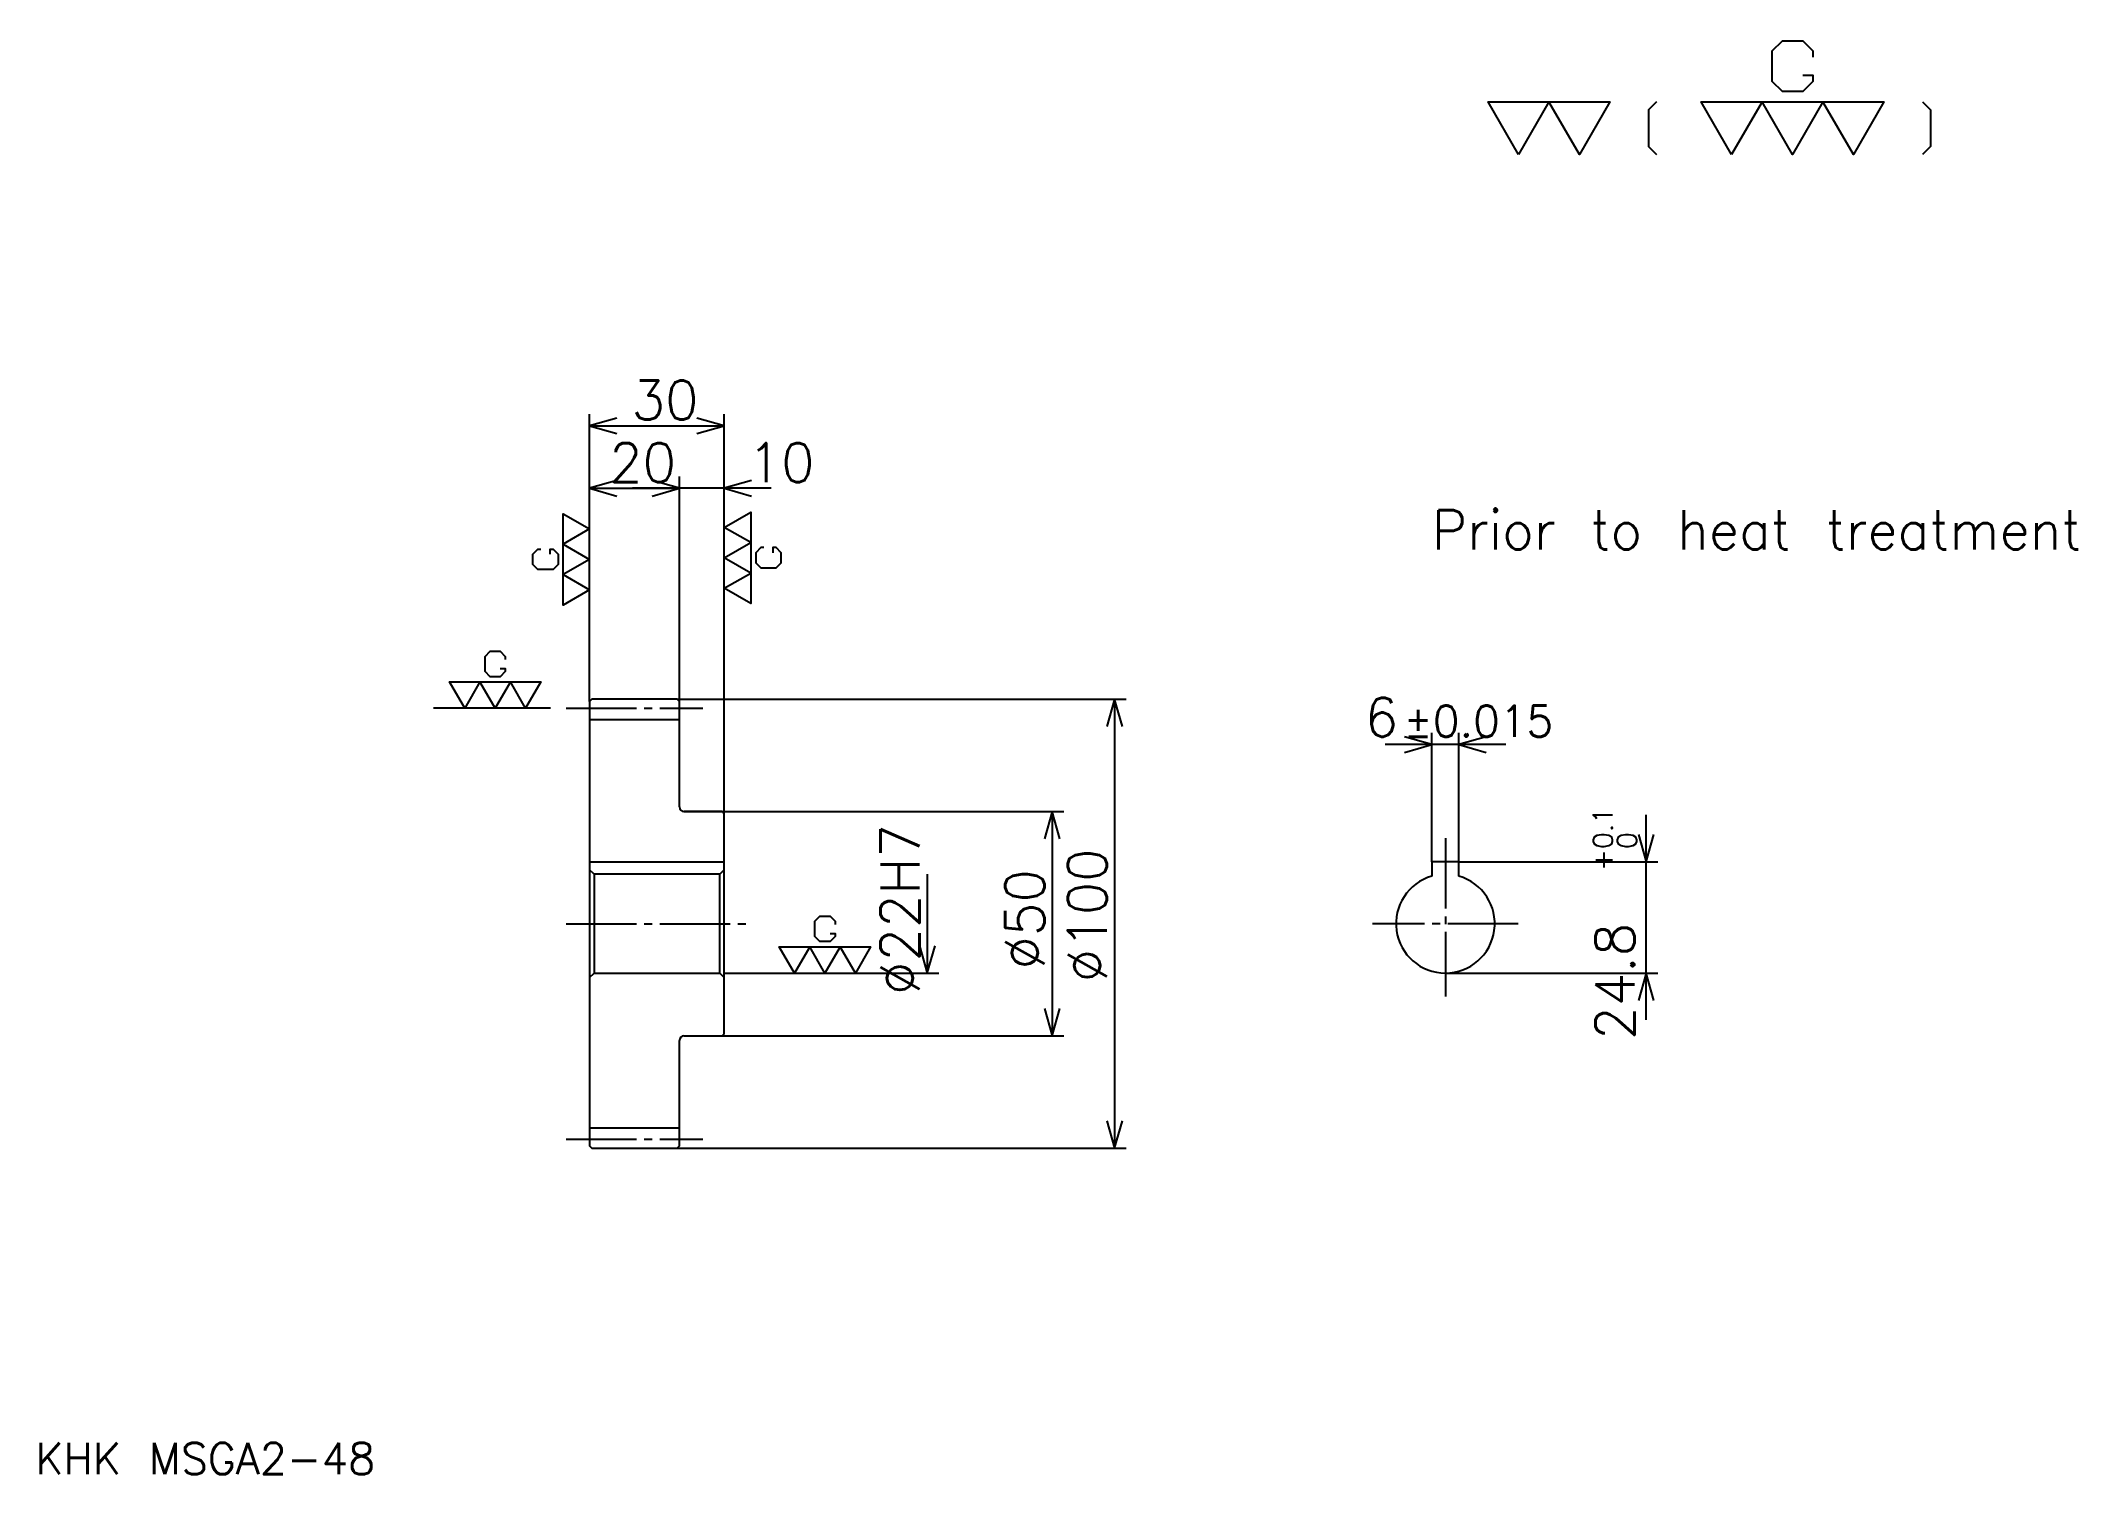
# Model space of a CAD drawing. Extents: x 19 to 473, y 19 to 338.
import ezdxf

# ---------------------------------------------------------------- set-up
doc = ezdxf.new("R2010")
doc.units = 0
doc.linetypes.add('DASHDOT', pattern=[20.869564, 15.652174, -1.73913, 1.73913, -1.73913])
doc.layers.get('0').update_dxf_attribs({"linetype": 'CONTINUOUS'})
doc.layers.add('DASHDOT', color=6, linetype='DASHDOT')
doc.styles.add('KANJI', font='TXT', dxfattribs={"bigfont": 'BIGFONT'})

msp = doc.modelspace()

# ---------------------------------------------------------------- linework, layer by layer
at = {"color": 5}
for p, q in [((140.869568, 191.739136), (140.869568, 255.217407)), ((170.869568, 191.739136), (170.869568, 255.217407)), ((140.869568, 252.608704), (170.869568, 252.608704)), ((160.869568, 191.739136), (160.869568, 241.304352)), ((140.869568, 238.695648), (160.869568, 238.695648)), ((181.304352, 238.695648), (150.434784, 238.695648)), ((140.869568, 191.239136), (140.869568, 191.739136)), ((160.369568, 191.739136), (170.869568, 191.739136)), ((160.869568, 191.239136), (160.869568, 191.739136)), ((170.869568, 191.739136), (260.434784, 191.739136)), ((170.869568, 166.239136), (170.869568, 191.739136)), ((257.82608, 191.739136), (257.82608, 91.739136)), ((344.956543, 181.626099), (318.086975, 181.626099)), ((328.521729, 155.539139), (328.521729, 184.234787)), ((334.521729, 155.539139), (334.521729, 184.234787)), ((161.869568, 166.739136), (170.869568, 166.739136)), ((170.869568, 166.739136), (246.521744, 166.739136)), ((243.913055, 166.739136), (243.913055, 116.739136)), ((376.260864, 120.304352), (376.260864, 165.973923)), ((334.521729, 155.539139), (378.869568, 155.539139)), ((216.08696, 152.739136), (216.08696, 130.739136)), ((170.869568, 130.739136), (218.695648, 130.739136)), ((331.521729, 130.739136), (378.869568, 130.739136)), ((161.869568, 116.739136), (170.869568, 116.739136)), ((170.869568, 116.739136), (246.521744, 116.739136)), ((160.369568, 91.739136), (170.869568, 91.739136)), ((170.869568, 91.739136), (260.434784, 91.739136))]:
    msp.add_line(p, q, dxfattribs=at)
at = {"color": 7}
msp.add_line((132.17392, 189.739136), (106.08696, 189.739136), dxfattribs=at)
at = {"color": 4}
for p, q in [((140.869568, 187.239136), (160.869568, 187.239136)), ((140.869568, 155.539139), (170.869568, 155.539139)), ((141.869568, 152.739136), (141.869568, 130.739136)), ((169.869568, 152.739136), (170.869568, 153.739136)), ((169.869568, 130.739136), (170.869568, 129.739136)), ((140.869568, 96.239136), (160.869568, 96.239136))]:
    msp.add_line(p, q, dxfattribs=at)
at = {"color": 7}
for points in [[(411.130432, 330.678284), (413.391296, 330.678284), (413.391296, 329.321747), (411.130432, 327.060883), (406.608704, 327.060883), (404.347839, 329.321747), (404.347839, 336.10437), (406.608704, 338.365234), (411.130432, 338.365234), (413.391296, 336.10437), (413.391296, 334.747833)], [(347.82608, 313.043488), (341.043457, 324.800018), (368.17392, 324.800018), (361.391296, 313.043488), (354.608704, 324.800018), (347.82608, 313.043488)], [(378.573914, 324.800018), (376.765198, 322.991302), (376.765198, 314.852173), (378.573914, 313.043488)], [(395.304352, 313.043488), (388.521729, 324.800018), (429.217407, 324.800018), (422.434784, 313.043488), (415.652161, 324.800018), (408.869568, 313.043488), (402.086945, 324.800018), (395.304352, 313.043488)], [(437.808685, 324.800018), (439.617371, 322.991302), (439.617371, 314.852173), (437.808685, 313.043488)], [(140.869568, 216.08696), (134.991302, 212.695648), (134.991302, 233.043488), (140.869568, 229.652176), (134.991302, 226.260864), (140.869568, 222.869568), (134.991302, 219.478271), (140.869568, 216.08696)], [(170.869568, 230), (176.747833, 233.391312), (176.747833, 213.043488), (170.869568, 216.434784), (176.747833, 219.826096), (170.869568, 223.217407), (176.747833, 226.608704), (170.869568, 230)], [(132.05217, 224), (132.05217, 225.130432), (132.730438, 225.130432), (133.86087, 224), (133.86087, 221.739136), (132.730438, 220.608704), (129.339127, 220.608704), (128.208694, 221.739136), (128.208694, 224), (129.339127, 225.130432), (130.017395, 225.130432)], [(179.686951, 225.478271), (179.008698, 225.478271), (177.878265, 224.347839), (177.878265, 222.086975), (179.008698, 220.956528), (182.399994, 220.956528), (183.530441, 222.086975), (183.530441, 224.347839), (182.399994, 225.478271), (181.721741, 225.478271), (181.721741, 224.347839)], [(120.956528, 198.556519), (122.08696, 198.556519), (122.08696, 197.878265), (120.956528, 196.747833), (118.695656, 196.747833), (117.565216, 197.878265), (117.565216, 201.269562), (118.695656, 202.400009), (120.956528, 202.400009), (122.08696, 201.269562), (122.08696, 200.591309)], [(113.04348, 189.739136), (109.652176, 195.617401), (130, 195.617401), (126.608696, 189.739136), (123.217392, 195.617401), (119.826088, 189.739136), (116.434784, 195.617401), (113.04348, 189.739136)], [(194.434784, 139.556534), (195.565216, 139.556534), (195.565216, 138.878265), (194.434784, 137.747833), (192.17392, 137.747833), (191.043488, 138.878265), (191.043488, 142.269577), (192.17392, 143.400009), (194.434784, 143.400009), (195.565216, 142.269577), (195.565216, 141.591309)], [(186.521744, 130.739136), (183.130432, 136.617401), (203.478271, 136.617401), (200.08696, 130.739136), (196.695648, 136.617401), (193.304352, 130.739136), (189.91304, 136.617401), (186.521744, 130.739136)]]:
    msp.add_lwpolyline(points, dxfattribs=at)
at = {"color": 5}
for points in [[(146.956528, 254.347839), (140.869568, 252.608704), (146.956528, 250.869568)], [(164.782608, 250.869568), (170.869568, 252.608704), (164.782608, 254.347839)], [(146.956528, 240.434784), (140.869568, 238.695648), (146.956528, 236.956528)], [(154.782608, 236.956528), (160.869568, 238.695648), (154.782608, 240.434784)], [(154.782608, 236.956528), (160.869568, 238.695648), (154.782608, 240.434784)], [(176.956528, 240.434784), (170.869568, 238.695648), (176.956528, 236.956528)], [(259.565216, 185.652176), (257.82608, 191.739136), (256.086975, 185.652176)], [(322.434784, 179.886963), (328.521729, 181.626099), (322.434784, 183.365219)], [(340.608704, 183.365219), (334.521729, 181.626099), (340.608704, 179.886963)], [(245.652176, 160.652176), (243.913055, 166.739136), (242.17392, 160.652176)], [(374.521729, 161.626099), (376.260864, 155.539139), (378, 161.626099)], [(214.347839, 136.826096), (216.08696, 130.739136), (217.82608, 136.826096)], [(378, 124.652176), (376.260864, 130.739136), (374.521729, 124.652176)], [(242.17392, 122.826096), (243.913055, 116.739136), (245.652176, 122.826096)], [(256.086975, 97.826096), (257.82608, 91.739136), (259.565216, 97.826096)]]:
    msp.add_lwpolyline(points, dxfattribs=at)
at = {"color": 4}
for points in [[(160.869568, 167.739136), (160.869568, 191.239136), (160.369568, 191.739136), (141.369568, 191.739136), (140.869568, 191.239136), (140.869568, 129.739136)], [(161.869568, 116.739136), (170.369568, 116.739136), (170.869568, 117.239136), (170.869568, 166.239136), (170.369568, 166.739136), (161.869568, 166.739136)], [(334.521729, 152.322144), (334.521729, 155.539139), (328.521729, 155.539139), (328.521729, 152.322144)], [(140.869568, 129.739136), (141.869568, 130.739136), (169.869568, 130.739136), (169.869568, 152.739136), (141.869568, 152.739136), (140.869568, 153.739136)], [(140.869568, 129.739136), (140.869568, 92.239136), (141.369568, 91.739136), (160.369568, 91.739136), (160.869568, 92.239136), (160.869568, 115.739136)]]:
    msp.add_lwpolyline(points, dxfattribs=at)
for centre, radius, start, end in [((161.869568, 167.739136), 1, 180, 270), ((331.521729, 141.739136), 11, 105.82662089, 74.17337911), ((161.869568, 115.739136), 1, 90, 180)]:
    msp.add_arc(centre, radius, start, end, dxfattribs=at)
at = {"layer": 'DASHDOT', "color": 7}
for p, q in [((135.652176, 189.739136), (166.08696, 189.739136)), ((331.521729, 160.756531), (331.521729, 125.521744)), ((135.652176, 141.739136), (176.08696, 141.739136)), ((347.739136, 141.739136), (315.304352, 141.739136)), ((135.652176, 93.739136), (166.08696, 93.739136))]:
    msp.add_line(p, q, dxfattribs=at)

# ---------------------------------------------------------------- texts
at = {"color": 7, "style": 'KANJI'}
for s, height, p in [('30', 8.695652, (150.217392, 254)), ('20', 8.695652, (145.217392, 240.08696)), ('10', 8.695652, (176.08696, 240.08696)), ('Prior to heat treatment', 8.695652, (328.521729, 225.104355)), ('6', 8.695652, (313.572205, 183.365219)), ('%%p0.015', 6.956522, (322.17981, 183.365219)), ('KHK MSGA2-48', 6.956522, (17.391304, 19.130434))]:
    msp.add_text(s, height=height, dxfattribs=at).set_placement(p)
for s, height, p in [('0.1', 4.347826, (368.782623, 158.372498)), ('%%c22H7', 8.695652, (214.347839, 125.869568)), ('0', 4.347826, (374.17392, 158.372498)), ('%%c100', 8.695652, (256.086975, 128.695648)), ('+', 4.347826, (368.782623, 153.502945)), ('%%c50', 8.695652, (242.17392, 131.521744)), ('24.8', 8.695652, (373.652191, 115.864716))]:
    msp.add_text(s, height=height, rotation=90, dxfattribs=at).set_placement(p)

doc.saveas('drawing.dxf')
